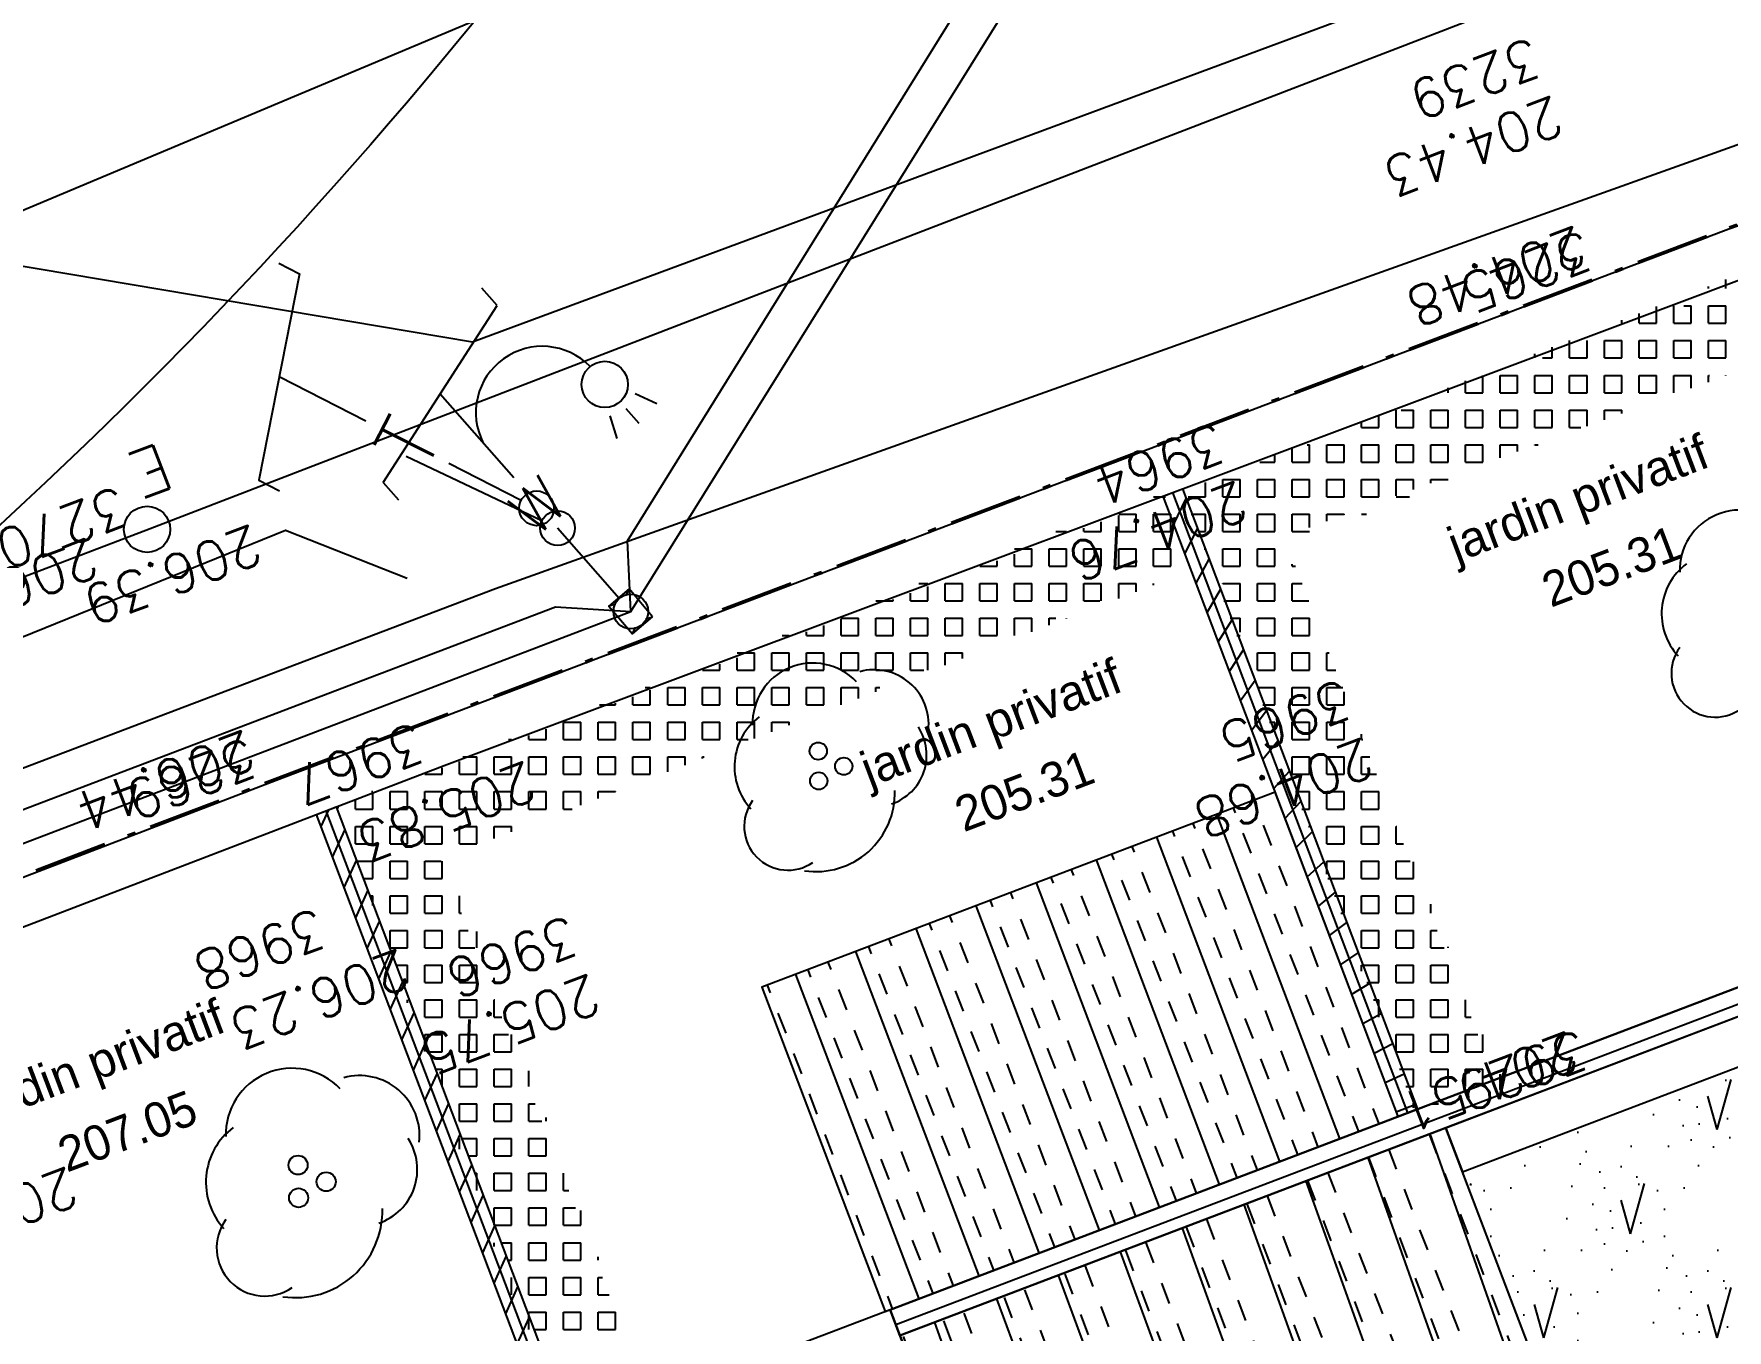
# Model space of a CAD drawing. Header units: centimetres. Extents: x 212517 to 243222, y -357108 to -330212.
# Drawn here: x 224412 to 225876, y -345101 to -343980 of the extents above; entities that cross this region are included whole.
import ezdxf
from ezdxf.enums import TextEntityAlignment as Align
from ezdxf.lldxf.tags import DXFTag

# ---------------------------------------------------------------- set-up
doc = ezdxf.new("R2010")
doc.units = ezdxf.units.CM
doc.linetypes.add('Style de ligne -15', pattern=[2.0832800000000002, 1.25, -0.41656, 0.1388600000000001, -0.2778600000000001])
doc.layers.get('0').update_dxf_attribs({"color": 252})
for name, color, linetype in [('0-EDL-Limite de propriété', 252, 'Continuous'), ('AEP_SSL', 252, 'Continuous'), ('CAB_SSL', 252, 'Continuous'), ('EDF_SSL', 252, 'Texte-Electricite'), ('Fond topo - CLO_MUR', 252, 'Continuous'), ('Fond topo - EAU', 252, 'Continuous'), ('Fond topo - EAU_TXT', 252, 'Continuous'), ('Fond topo - EDF', 252, 'Continuous'), ('Fond topo - PTT', 252, 'Continuous'), ('Fond topo - Z_500', 252, 'Continuous'), ('GAZ_SSL', 252, 'Texte-GAZ'), ('prlm-VRD', 2, 'Continuous'), ('SA - arbuste', 252, 'Continuous'), ('SA - bât A-B', 252, 'Continuous'), ('SA - béton balayé', 252, 'Continuous'), ('SA - clôture', 252, 'DIVISE2'), ('SA - couvre sol', 252, 'Continuous'), ('SA - haie séparative', 252, 'Continuous'), ('SA - limite revêtement', 252, 'Continuous'), ('SA - muret béton', 252, 'Continuous'), ('SA - platelage bois', 252, 'Continuous'), ('SA - végétation basse', 252, 'Continuous'), ('TELECOM_SSL', 252, 'Texte-Telecom')]:
    doc.layers.add(name, color=color, linetype=linetype)
for name, color, linetype, plot in [('Fond topo - N', 252, 'Continuous', False), ('Fond topo - NCACHE', 252, 'Continuous', False), ('Fond topo - ZCACHE', 252, 'Continuous', False)]:
    doc.layers.add(name, color=color, linetype=linetype, plot=plot)
doc.layers.add('Fond topo - P', color=252, linetype='Continuous', lineweight=50)
doc.layers.add('Fond topo - VOI', color=252, linetype='Continuous', lineweight=25)
doc.styles.add('Arial', font='arial.ttf')
doc.styles.add('Lignes', font='arial.ttf', dxfattribs={"height": 0.35})
doc.styles.add('LignesA', font='arial.ttf', dxfattribs={"height": 0.349999994})
doc.styles.add('SIMPLEX', font='simplex_.ttf', dxfattribs={"height": 1.25})
tags = doc.linetypes.add('DIVISE2', pattern=[15.874999761581421, 6.349999904632568, -3.174999952316284, 0, -3.174999952316284, 0, -3.174999952316284]).pattern_tags.tags
tags[14:15] = [DXFTag(74, 4), DXFTag(75, 0), DXFTag(340, '0'), DXFTag(46, 0.0), DXFTag(50, 0.0), DXFTag(44, 0.0), DXFTag(45, 0.0)]
tags[12:13] = [DXFTag(74, 4), DXFTag(75, 0), DXFTag(340, '0'), DXFTag(46, 0.0), DXFTag(50, 0.0), DXFTag(44, 0.0), DXFTag(45, 0.0)]
tags[10:11] = [DXFTag(74, 4), DXFTag(75, 0), DXFTag(340, '0'), DXFTag(46, 0.0), DXFTag(50, 0.0), DXFTag(44, 0.0), DXFTag(45, 0.0)]
tags[8:9] = [DXFTag(74, 4), DXFTag(75, 0), DXFTag(340, '0'), DXFTag(46, 0.0), DXFTag(50, 0.0), DXFTag(44, 0.0), DXFTag(45, 0.0)]
tags[6:7] = [DXFTag(74, 4), DXFTag(75, 0), DXFTag(340, '0'), DXFTag(46, 0.0), DXFTag(50, 0.0), DXFTag(44, 0.0), DXFTag(45, 0.0)]
tags[4:5] = [DXFTag(74, 4), DXFTag(75, 0), DXFTag(340, '0'), DXFTag(46, 0.0), DXFTag(50, 0.0), DXFTag(44, 0.0), DXFTag(45, 0.0)]
tags = doc.linetypes.add('Texte-BT', pattern='A,5,-0.25,["BT",Lignes,S=1,R=0,X=0,Y=-0.18],-1.25', length=6.5).pattern_tags.tags
tags[15:16] = [DXFTag(74, 4), DXFTag(75, 0), DXFTag(340, '0'), DXFTag(46, 0.0), DXFTag(50, 0.0), DXFTag(44, 0.0), DXFTag(45, 0.0)]
tags[4:5] = [DXFTag(74, 4), DXFTag(75, 0), DXFTag(340, '0'), DXFTag(46, 0.0), DXFTag(50, 0.0), DXFTag(44, 0.0), DXFTag(45, 0.0)]
tags = doc.linetypes.add('Texte-Electricite', pattern='A,5,-0.25,["ELEC",Lignes,S=1,R=0,X=0,Y=-0.18],-1.25', length=6.5).pattern_tags.tags
tags[15:16] = [DXFTag(74, 4), DXFTag(75, 0), DXFTag(340, '0'), DXFTag(46, 0.0), DXFTag(50, 0.0), DXFTag(44, 0.0), DXFTag(45, 0.0)]
tags[4:5] = [DXFTag(74, 4), DXFTag(75, 0), DXFTag(340, '0'), DXFTag(46, 0.0), DXFTag(50, 0.0), DXFTag(44, 0.0), DXFTag(45, 0.0)]
tags = doc.linetypes.add('Texte-GAZ', pattern='A,5,-0.25,["GAZ",Lignes,S=1,R=0,X=0,Y=-0.18],-1.25', length=6.5).pattern_tags.tags
tags[15:16] = [DXFTag(74, 4), DXFTag(75, 0), DXFTag(340, '0'), DXFTag(46, 0.0), DXFTag(50, 0.0), DXFTag(44, 0.0), DXFTag(45, 0.0)]
tags[4:5] = [DXFTag(74, 4), DXFTag(75, 0), DXFTag(340, '0'), DXFTag(46, 0.0), DXFTag(50, 0.0), DXFTag(44, 0.0), DXFTag(45, 0.0)]
tags = doc.linetypes.add('Texte-MT', pattern='A,5,-0.25,["MT",Lignes,S=1,R=0,X=0,Y=-0.18],-1.25', length=6.5).pattern_tags.tags
tags[15:16] = [DXFTag(74, 4), DXFTag(75, 0), DXFTag(340, '0'), DXFTag(46, 0.0), DXFTag(50, 0.0), DXFTag(44, 0.0), DXFTag(45, 0.0)]
tags[4:5] = [DXFTag(74, 4), DXFTag(75, 0), DXFTag(340, '0'), DXFTag(46, 0.0), DXFTag(50, 0.0), DXFTag(44, 0.0), DXFTag(45, 0.0)]
tags = doc.linetypes.add('Texte-Telecom', pattern='A,5,-0.25,["TEL",Lignes,S=1,R=0,X=0,Y=-0.18],-1.25', length=6.5).pattern_tags.tags
tags[15:16] = [DXFTag(74, 4), DXFTag(75, 0), DXFTag(340, '0'), DXFTag(46, 0.0), DXFTag(50, 0.0), DXFTag(44, 0.0), DXFTag(45, 0.0)]
tags[4:5] = [DXFTag(74, 4), DXFTag(75, 0), DXFTag(340, '0'), DXFTag(46, 0.0), DXFTag(50, 0.0), DXFTag(44, 0.0), DXFTag(45, 0.0)]
tags = doc.linetypes.add('Texte-TelecomA', pattern='A,5,-0.25,["TEL",LignesA,S=1,R=0,X=0,Y=-0.18],-1.25', length=6.5).pattern_tags.tags
tags[15:16] = [DXFTag(74, 4), DXFTag(75, 0), DXFTag(340, '0'), DXFTag(46, 0.0), DXFTag(50, 0.0), DXFTag(44, 0.0), DXFTag(45, 0.0)]
tags[4:5] = [DXFTag(74, 4), DXFTag(75, 0), DXFTag(340, '0'), DXFTag(46, 0.0), DXFTag(50, 0.0), DXFTag(44, 0.0), DXFTag(45, 0.0)]
pattern_1 = [(216.5063332809896, (-277130161.1279894, -473864756.7787022), (14.87279096815364, -20.09477765036497), [])]
pattern_2 = [(280.4264001144857, (-277130161.1279894, -473864756.7787022), (55.32121061969438, 10.17969329456503), []), (280.4264001144857, (-277130142.6875859, -473864753.3854711), (55.32121061969438, 10.17969329456503), [18.75, -18.75]), (280.4264001144857, (-277130124.2471823, -473864749.99224), (55.32121061969438, 10.17969329456503), [18.75, -18.75])]
pattern_3 = [(349.2763985886067, (-277130152.3634321, -473864750.8052154), (32.26715867605478, 9.155903067109474), [15.0000006, -15.0000006]), (79.27639858860677, (-277130152.3634321, -473864750.8052154), (-9.155903067109474, 32.26715867605478), [15.0000006, -15.0000006])]

# ---------------------------------------------------------------- blocks, each defined once
blk = doc.blocks.new('Groupe-93-1')
at = {"linetype": 'Style de ligne -15', "lineweight": 50, "ltscale": 50.8, "flags": 128}
blk.add_lwpolyline([(4010.377704961063, -47960.29143869193), (3755.414382130862, -44721.11884032996), (3755.414382130862, -44721.11884032996), (3756.773282105685, -44329.8018404177), (3880.931782061816, -43949.69744035514), (4137.430382163288, -43638.17594043525), (4471.636282140971, -43429.8099404505), (5106.567282135249, -43185.50304033072), (8279.371082122088, -41974.78904029639), (10046.22478211618, -41302.20724031241), (11818.78798213697, -40629.65554029257), (12515.6316242764, -40375.71221544059), (12470.15578206277, -38996.33853999885), (12380.37218211389, -38397.83494045051), (12782.36019976831, -38155.13044368537), (12782.36019976831, -38155.13044368537), (13203.15428753591, -37842.1723362139), (13013.29358206487, -37595.42764035972), (14081.43508215642, -36782.12464029105), (14501.13751466966, -36460.24630443366), (14495.16808214879, -36452.5175403765), (14834.32158213353, -36191.17934028419), (14839.99478233552, -36198.52456561835), (16130.40128212667, -35209.80024024756), (16136.50761571622, -35217.71937476905), (16472.44228208757, -34959.21094037803), (16671.78109403348, -34801.06746370108), (17355.87005024648, -34273.57605973991), (18231.377594311, -34360.18562337668), (19438.43093314862, -35798.34990131171), (19890.16948211885, -36316.51764032157), (20056.14294272161, -36374.42675067695), (20713.36528325772, -37417.69704200538), (20981.1790333817, -37823.86228057654), (21144.10848065114, -38091.41473781379), (21380.93455877995, -38501.10641652854), (21515.93978133893, -38776.86723872931), (21676.35969768262, -39172.45101110252), (21888.30210343099, -39776.94537421973), (22130.35028215146, -40561.43324023993), (22375.4996798346, -41423.39243203909), (22608.21988213754, -42207.67824041159)], dxfattribs=at)
blk = doc.blocks.new('EAU03')
at = {"ltscale": 2}
blk.add_circle((0, 0), 0.2, dxfattribs=at)
blk = doc.blocks.new('EAU99')
at = {"style": 'SIMPLEX'}
blk.add_text('E', height=0.4, dxfattribs=at).set_placement((0, 0), align=Align.MIDDLE_CENTER)
blk = doc.blocks.new('EDF11')
at = {"ltscale": 2}
for p, q in [((-0.5, 0.5), (-0.426635, 0.255449)), ((0.4266350000000001, 0.255449), (0.5, 0.5))]:
    blk.add_line(p, q, dxfattribs=at)
at = {"ltscale": 2, "flags": 128}
blk.add_lwpolyline([(-0.5, -0.5), (0.5, -0.5), (0.5, 0.5), (-0.5, 0.5)], close=True, dxfattribs=at)
for points in [[(-0.426635, -0.255449), (-0.5, -0.5)], [(0.5, -0.5), (0.4266350000000001, -0.255449)]]:
    blk.add_lwpolyline(points, dxfattribs=at)
blk = doc.blocks.new('EDF02')
at = {"ltscale": 2}
for p, q in [((0.875, 2.75), (0.875, 2.95)), ((-0.875, 2.25), (0.875, 2.75)), ((0, 1.535431), (0, 2.5)), ((-0.875, 2.25), (-0.875, 2.05)), ((0.978086, 1.392164), (0.895804, 1.204402)), ((1.125, 1.349688), (1.125, 1.178214)), ((1.271914, 1.392164), (1.354196, 1.204402)), ((0, 0.15), (0, 0.9586370000000001))]:
    blk.add_line(p, q, dxfattribs=at)
for centre, radius in [((1.125, 1.625), 0.2), ((0, 0), 0.15)]:
    blk.add_circle(centre, radius, dxfattribs=at)
blk.add_arc((0.557686, 1.79611), 0.574625, 2.870977029506814, 166.0535219962534, dxfattribs=at)
at = {"style": 'SIMPLEX'}
blk.add_text('W', height=0.4, dxfattribs=at).set_placement((0, 1.217323), align=Align.MIDDLE_CENTER)
blk = doc.blocks.new('PTOPO')
at = {"layer": 'Fond topo - NCACHE', "style": 'SIMPLEX'}
blk.add_attdef('MAT', text='', height=0.34, dxfattribs=at).set_placement((0.09999999986030161, -0.09999999962747097), align=Align.TOP_LEFT)
at = {"layer": 'Fond topo - ZCACHE', "style": 'SIMPLEX'}
blk.add_attdef('ALT', (0.09999999986030161, 0.09999999962747097), '', height=0.34, dxfattribs=at)
blk = doc.blocks.new('PTT01')
at = {"ltscale": 2}
for p, q in [((0, 1.65831), (0, 2.5)), ((0, 0.15), (0, 0.853597))]:
    blk.add_line(p, q, dxfattribs=at)
at = {"ltscale": 2, "flags": 128}
blk.add_lwpolyline([(0.875, 2.95), (0.875, 2.75), (-0.875, 2.25), (-0.875, 2.05)], dxfattribs=at)
at = {"ltscale": 2}
blk.add_circle((0, 0), 0.15, dxfattribs=at)
at = {"style": 'SIMPLEX'}
blk.add_text('T', height=0.5, dxfattribs=at).set_placement((0.00122, 1.249833), align=Align.MIDDLE_CENTER)
blk = doc.blocks.new('PTT13')
at = {"ltscale": 2, "flags": 128}
blk.add_lwpolyline([(0, 0.15), (0, 1.45)], dxfattribs=at)
at = {"ltscale": 2}
blk.add_circle((0, 0), 0.15, dxfattribs=at)
blk = doc.blocks.new('A$C1F970F0F')
at = {"layer": 'SA - bât A-B'}
h = blk.add_hatch(dxfattribs=at)
h.set_pattern_fill('_USER', color=256, scale=25, angle=-143.4936667190104, style=0, pattern_type=0)
h.set_pattern_definition(pattern_1)
h.paths.add_polyline_path([(-2262.227153823379, 6186.304404068795), (-2244.599041303432, 6189.353687182052), (-2144.716659158222, 5624.584236291379), (-2162.437450889343, 5621.42624650557)])
h = blk.add_hatch(dxfattribs=at)
h.set_pattern_fill('_USER', color=256, scale=25, angle=-143.4936667190104, style=0, pattern_type=0)
h.set_pattern_definition(pattern_1)
h.paths.add_polyline_path([(-3032.812801826266, 6052.072284277944), (-3014.971640419207, 6055.302257505834), (-2914.587628027269, 5487.388523602552), (-2932.31287342904, 5484.255525337299)])
at = {"layer": 'SA - béton balayé'}
h = blk.add_hatch(dxfattribs=at)
h.set_pattern_fill('BETON_BALAYE', color=256, scale=49.99999999999999, angle=-10.72360141139323, style=0, pattern_type=2)
h.set_pattern_definition([(349.2763985886067, (-277130161.1279894, -473864756.7787022), (117.3825536141096, 28.65896207176165), [749.9999999999999, -99.99999999999999, 250, -49.99999999999999]), (349.2763985886067, (-277130091.1375459, -473864744.5890418), (-36.75306622226226, 74.64222748057564), [150, -16.5, 299.9999999999999, -37.49999999999999]), (349.2763985886067, (-277130128.6565508, -473864719.6726964), (261.6928111209335, -15.46358973923611), [399.9999999999999, -69.99999999999999, 200, -49.99999999999999])])
edge = h.paths.add_edge_path()
edge.add_line((-3029.358420432381, 2725.663300409979), (-3176.503412120477, 2699.68824411886))
edge.add_line((-3176.503412120477, 2699.68824411886), (-3197.938926788104, 2817.762816654752))
edge.add_line((-3197.938926788104, 2817.762816654752), (-2585.414526747907, 2927.205998263748))
edge.add_line((-2585.414526747906, 2927.205998263748), (-2578.826355698741, 2888.03185968563))
edge.add_line((-2578.826355698741, 2888.03185968563), (-1904.134724859205, 2936.930201529326))
edge.add_line((-1904.134724859205, 2936.930201529326), (-556.7846852388789, 3176.476094804919))
edge.add_arc((-574.2892230096678, 3274.932131851878), 100.0000003678063, 280.0812987824421, 378.0302388281741)
edge.add_arc((1605.009413828708, 4000.887508871435), 2197.033974330638, 193.9407361550014, 198.4415558139132, ccw=False)
edge.add_line((-527.3118890800722, 3471.582166447442), (-688.4548001430187, 4457.417421807394))
edge.add_arc((-1789.293175567613, 4303.567778650573), 1111.537152553589, 7.955943186170549, 45.96465422619263)
edge.add_arc((19.33927830369248, 6251.945001042874), 1547.302139566071, 192.879059078743, 227.9674271135737, ccw=False)
edge.add_line((-1489.03695480859, 5907.060889278498), (-1560.044395075191, 6307.792480241876))
edge.add_line((-1560.044395075191, 6307.792480241875), (-1284.318385454477, 6356.528171834126))
edge.add_line((-1284.318385454477, 6356.528171834125), (-1215.319194815332, 5966.159823136683))
edge.add_arc((19.3392790080029, 6251.94500138343), 1267.302140410601, 193.0326782619799, 228.1653141634967)
edge.add_arc((-1789.293174348239, 4303.567779083163), 1391.537151259583, 7.955943178051314, 46.18746477798038, ccw=False)
edge.add_line((-411.1498586048565, 4496.172671736105), (-275.2797675438888, 3639.964293068523))
edge.add_arc((3153.449018752114, 4499.098145884332), 3534.726590138055, 194.066934089328, 205.9179933813439)
edge.add_arc((1360.60453142281, 3627.843744498979), 1541.393806160593, 205.917993299705, 223.4935397732298)
edge.add_arc((5328.644473156121, 7392.522830198402), 7011.142392459067, 223.4935397712739, 227.6166324867172)
edge.add_line((602.5175779411827, 2213.735113210599), (898.3231051051232, 2004.633868360899))
edge.add_line((898.3231051051231, 2004.633868360899), (847.6940603821262, 1728.843869632567))
edge.add_arc((1998.283496401869, 4025.384621252822), 2568.648569604794, 204.8031901930446, 243.3886814322684, ccw=False)
edge.add_arc((-512.7503180231788, 2859.286821588871), 199.9999996293523, 26.27723080957601, 100.08129874951)
edge.add_line((-547.7593932520969, 3056.198894580915), (-1889.254979973833, 2817.69386697183))
edge.add_line((-1889.254979973833, 2817.69386697183), (-1913.538162964921, 2815.933940840666))
edge.add_line((-1913.538162964921, 2815.933940840666), (-2036.659527240996, 1231.702232686619))
edge.add_line((-2036.659527240996, 1231.702232686619), (-2036.482519291774, 133.7400379066587))
edge.add_arc((-1936.482520511362, 133.7561594007732), 100.0000000799253, 180.0092369357546, 270.0092369145096)
edge.add_line((-1936.466399054336, 33.7561606747783), (-1436.448871649034, 33.83677102289278))
edge.add_line((-1436.448871649034, 33.83677102289275), (-1436.428442326689, -86.1632271734652))
edge.add_line((-1436.42844232669, -86.1632271734652), (-1936.447053287466, -86.24383772407744))
edge.add_arc((-1936.482520706155, 133.7561592480878), 219.9999998311147, 180.0092368832574, 270.00923697005237, ccw=False)
edge.add_line((-2156.482517686297, 133.7206921626651), (-2156.660235340263, 1236.084975973609))
edge.add_line((-2156.660235340263, 1236.084975973609), (-2034.581792946551, 2807.161291871891))
edge.add_line((-2034.581792946552, 2807.16129187189), (-3029.358420432381, 2725.663300409979))
at = {"layer": 'SA - couvre sol'}
h = blk.add_hatch(dxfattribs=at)
h.set_pattern_fill('PELOUSE6', color=256, scale=20.0000003, angle=-10.72360141139323, style=0, pattern_type=2)
h.set_pattern_definition([(349.2763985886067, (-277130161.1279894, -473864756.7787022), (22.32856350872324, 117.9043497231417), [37.5000005625, -202.5000030375]), (79.27639858860677, (-277130147.3110734, -473864759.3953308), (-235.8086994462835, 44.65712701744649), [15.000000225, -105.000001575]), (79.27639858860677, (-277130138.0997961, -473864761.1397498), (-235.8086994462835, 44.65712701744649), [15.000000225, -105.000001575]), (79.27639858860677, (-277130142.7054347, -473864760.2675403), (-235.8086994462835, 44.65712701744649), [18.75000028125, -101.25000151875]), (112.9664661186067, (-277130151.916716, -473864758.5231205), (-191.1515722884832, 280.4658259369293), [12.00000018, -420.7461593111922]), (45.58633105860677, (-277130133.4941673, -473864762.0119574), (22.32856353476547, 117.9043498154048), [12.00000018, -420.7461593111923]), (45.58633105860677, (-277130124.2828801, -473864763.7563783), (22.32856353476547, 117.9043498154048), [26.00000039, -406.6661590999923]), (112.9664661186067, (-277130161.1279894, -473864756.7787022), (-191.1515722884832, 280.4658259369293), [26.00000039, -406.6661590999922]), (349.2763985886067, (-277130073.3609553, -473864750.4999832), (22.32856350872324, 117.9043497231417), [44.42455106636825, -195.5754525336318]), (349.2763985886067, (-277130085.1249766, -473864728.4255323), (22.32856350872324, 117.9043497231417), [82.81008944215131, -56.09585564143782, 43.07431864611476, -58.01973967029608]), (349.2763985886067, (-277130096.7337571, -473864706.3804808), (22.32856350872324, 117.9043497231417), [119.4799495921992, -46.28746189431191, 29.47870124218051, -44.75389087130835]), (349.2763985886067, (-277130108.4191755, -473864684.3209158), (22.32856350872324, 117.9043497231417), [100.4611429069171, -139.5388606930829]), (349.2763985886067, (-277130104.5097786, -473864665.2146754), (22.32856350872324, 117.9043497231417), [65.56973938354608, -174.4302642164539])])
edge = h.paths.add_edge_path()
edge.add_line((-1632.742975582498, 6295.544812236144), (-1560.044395075191, 6307.792480241875))
edge.add_line((-1560.044395075191, 6307.792480241875), (-1489.03695480859, 5907.060889278497))
edge.add_arc((19.33927858444463, 6251.945001274068), 1547.302139910603, 192.8790590847714, 227.9674271115839)
edge.add_arc((-1789.293174050157, 4303.567779405864), 1111.537150936208, 7.955943158439197, 45.96465425536343, ccw=False)
edge.add_line((-688.4548001430188, 4457.417421807394), (-527.3118889386417, 3471.58216556757))
edge.add_arc((1605.009461608266, 4000.887523045971), 2197.034024191142, 193.9407362367347, 198.4415558475564)
edge.add_arc((-574.2892230041205, 3274.93213175604), 100.0000002636742, -79.91870121107519, 18.030237186463182, ccw=False)
edge.add_line((-556.7846852388786, 3176.476094804919), (-1904.134724859205, 2936.930201529326))
edge.add_line((-1904.134724859205, 2936.930201529326), (-2578.826355698741, 2888.03185968563))
edge.add_line((-2578.826355698741, 2888.03185968563), (-2585.414526747907, 2927.205998263748))
edge.add_line((-2585.414526747906, 2927.205998263748), (-2211.215455834145, 2993.726689657081))
edge.add_line((-2211.215455834145, 2993.726689657081), (-2206.564282920079, 2967.62709109135))
edge.add_line((-2206.564282920079, 2967.62709109135), (-1076.313708471887, 3169.047462598764))
edge.add_line((-1076.313708471887, 3169.047462598764), (-1533.723094155923, 5733.468543553034))
edge.add_line((-1533.723094155923, 5733.468543553034), (-1632.742975582498, 6295.544812236144))
at = {"layer": 'SA - haie séparative'}
h = blk.add_hatch(dxfattribs=at)
h.set_pattern_fill('PAVES_EVERGREEN1', color=256, scale=30.0000012, angle=-10.72360141139323, style=0, pattern_type=2)
h.set_pattern_definition(pattern_3)
h.paths.add_polyline_path([(-1619.973523712326, 5718.098028927243), (-1551.059263427424, 5730.379100067538), (-1650.376307402157, 6292.52478415871), (-2244.599041303432, 6189.353687182052), (-2143.976201212991, 5624.716570198178), (-2079.255884489773, 5636.249909301485), (-2163.186105437295, 6130.963281003721), (-1705.455054970488, 6210.436199071914)])
h = blk.add_hatch(dxfattribs=at)
h.set_pattern_fill('PAVES_EVERGREEN1', color=256, scale=30.0000012, angle=-10.72360141139323, style=0, pattern_type=2)
h.set_pattern_definition(pattern_3)
h.paths.add_polyline_path([(-2933.536088477076, 5996.745618392967), (-2250.080451434038, 6117.54573802541), (-2262.227153823379, 6186.304404068795), (-3014.971640419207, 6055.302257505834), (-2913.790116030347, 5487.530646626008), (-2844.975265727826, 5499.794013222509)])
at = {"layer": 'SA - platelage bois'}
h = blk.add_hatch(dxfattribs=at)
h.set_pattern_fill('PASSERELLE', color=256, scale=150, angle=-79.57359988551433, style=0, pattern_type=2)
h.set_pattern_definition(pattern_2)
h.paths.add_polyline_path([(-2682.259015917702, 5833.516412470874), (-2629.626057688917, 5538.170995728142), (-2162.437450889343, 5621.42624650557), (-2214.626534444329, 5916.852252452367)])
h = blk.add_hatch(dxfattribs=at)
h.set_pattern_fill('PASSERELLE', color=256, scale=150, angle=-79.57359988551433, style=0, pattern_type=2)
h.set_pattern_definition(pattern_2)
h.paths.add_polyline_path([(-2620.97345956973, 5515.335935919651), (-2502.81170611555, 4852.282894687006), (-2443.742160207151, 4862.808517934202), (-2447.689753756186, 4884.960050094878), (-2009.592002227209, 4963.032836514003), (-2123.806348249311, 5603.935390036188)])
at = {"layer": 'SA - végétation basse'}
h = blk.add_hatch(dxfattribs=at)
h.set_pattern_fill('PELOUSE3', color=256, scale=30.0000012, angle=-10.72360141139323, style=0, pattern_type=2)
h.set_pattern_definition([(63.75228758860676, (-277130161.1279894, -473864756.7787022), (-23.45095126548362, 279.2401461521268), [45.00000179999999, -235.223134908925]), (63.75228758860676, (-277130070.6913459, -473864682.3057902), (-23.45095126548362, 279.2401461521268), [45.00000179999999, -235.223134908925]), (63.75228758860676, (-277129980.2547024, -473864607.8328782), (-23.45095126548362, 279.2401461521268), [45.00000179999999, -235.223134908925]), (94.80050958860676, (-277130161.1279894, -473864756.7787022), (-147.3804408980185, 27.9107051026506), [30.00000119999999, -250.223135508925]), (94.80050958860676, (-277130070.6913459, -473864682.3057902), (-147.3804408980185, 27.9107051026506), [30.00000119999999, -250.223135508925]), (94.80050958860676, (-277129980.2547024, -473864607.8328782), (-147.3804408980185, 27.9107051026506), [30.00000119999999, -250.223135508925]), (349.2763985886067, (-277130150.4254121, -473864748.9555228), (90.43664346942202, 74.47291196122701), [0, -150.000006]), (349.2763985886067, (-277130128.2907439, -473864741.178331), (90.43664346942202, 74.47291196122701), [0, -150.000006]), (349.2763985886067, (-277130131.1123402, -473864724.186572), (90.43664346942202, 74.47291196122701), [0, -150.000006]), (349.2763985886067, (-277130107.9907268, -473864726.3211191), (90.43664346942202, 74.47291196122701), [0, -150.000006]), (349.2763985886067, (-277130114.7958684, -473864688.3802859), (90.43664346942202, 74.47291196122701), [0, -150.000006]), (349.2763985886067, (-277130145.871033, -473864715.8131706), (90.43664346942202, 74.47291196122701), [0, -150.000006]), (349.2763985886067, (-277130146.4181992, -473864709.3189448), (90.43664346942202, 74.47291196122701), [0, -150.000006]), (349.2763985886067, (-277130146.4030777, -473864682.394556), (90.43664346942202, 74.47291196122701), [0, -150.000006]), (349.2763985886067, (-277130175.4900693, -473864748.6971968), (90.43664346942202, 74.47291196122701), [0, -150.000006]), (349.2763985886067, (-277130174.2875769, -473864733.9636422), (90.43664346942202, 74.47291196122701), [0, -150.000006]), (349.2763985886067, (-277130189.2665902, -473864747.5843463), (90.43664346942202, 74.47291196122701), [0, -150.000006]), (349.2763985886067, (-277130188.2321773, -473864725.3383205), (90.43664346942202, 74.47291196122701), [0, -150.000006]), (349.2763985886067, (-277130175.8128164, -473864713.4801186), (90.43664346942202, 74.47291196122701), [0, -150.000006]), (349.2763985886067, (-277130177.2053921, -473864699.0031776), (90.43664346942202, 74.47291196122701), [0, -150.000006]), (349.2763985886067, (-277130185.5838336, -473864679.4629427), (90.43664346942202, 74.47291196122701), [0, -150.000006]), (349.2763985886067, (-277130158.2804474, -473864698.11404), (90.43664346942202, 74.47291196122701), [0, -150.000006]), (349.2763985886067, (-277130203.1613337, -473864706.8047658), (90.43664346942202, 74.47291196122701), [0, -150.000006]), (349.2763985886067, (-277130212.652973, -473864733.433686), (90.43664346942202, 74.47291196122701), [0, -150.000006]), (349.2763985886067, (-277130184.8232839, -473864761.1398489), (90.43664346942202, 74.47291196122701), [0, -150.000006]), (349.2763985886067, (-277130166.9053067, -473864770.5176433), (90.43664346942202, 74.47291196122701), [0, -150.000006]), (349.2763985886067, (-277130182.8034158, -473864783.9612368), (90.43664346942202, 74.47291196122701), [0, -150.000006]), (349.2763985886067, (-277130135.5774301, -473864791.408701), (90.43664346942202, 74.47291196122701), [0, -150.000006]), (349.2763985886067, (-277130151.59432, -473864765.1885123), (90.43664346942202, 74.47291196122701), [0, -150.000006]), (349.2763985886067, (-277130132.6665843, -473864764.2846365), (90.43664346942202, 74.47291196122701), [0, -150.000006])])
h.paths.add_polyline_path([(-1893.276800445001, 4312.839610432731), (-1362.164649133924, 4407.488362615771), (-1585.159879443624, 5658.804133718273), (-2115.745252433012, 5564.249257842735)])
at = {"layer": 'AEP_SSL', "elevation": 9.999999999999998e-08, "flags": 128}
blk.add_lwpolyline([(-10084.93277844263, 5093.930148438846), (-9750.791620834418, 5135.5756579271), (-3128.109925920724, 6321.886190847606), (-538.2744943762264, 6794.667455972196), (-236.899884080834, 9072.411970745992), (154.0690051004237, 9291.318023383576), (2068.234834202161, 10286.47979625637), (4929.096988442494, 11795.62350952535), (5831.943443331371, 12343.47571871864), (5644.547691266249, 12887.93525940639), (4850.760829103805, 13701.34358382695)], dxfattribs=at)
at = {"layer": 'CAB_SSL', "elevation": 9.999999999999998e-08, "flags": 128}
blk.add_lwpolyline([(-10812.15457855182, 5600.426800125627), (-8720.280241838846, 5090.654580446419), (-5742.369525281366, 5634.629537405877), (-2733.176347276875, 6173.938624268192), (-522.7757441125186, 8575.296708000737)], dxfattribs=at)
at = {"layer": 'EDF_SSL', "linetype": 'Texte-BT', "elevation": 9.999999999999998e-08, "flags": 128}
blk.add_lwpolyline([(-10355.65903211059, 43.80952892260893), (-10201.4030772041, 1251.685514822027), (-8720.280241838846, 5090.654580446419), (-8647.88838211094, 5140.669551381001), (-5813.541010319846, 5655.541528388557), (-5754.775129047494, 5632.363405789478), (-5714.151306698284, 5669.525972244278), (-2796.400100172239, 6190.043639552574), (-2733.176347276875, 6173.938624268192), (-2724.610103663505, 6234.621653891018), (-576.9868819294611, 8573.42365167172), (-522.7757441125186, 8575.296708000737), (1439.543237064798, 9649.961943709872), (1486.297190266059, 9780.607536286585), (3247.574149104787, 10693.56387743918), (3311.706751861017, 10686.95005152967), (3338.557006230488, 10734.01793882097), (5093.795445683761, 11622.80777854973), (5197.512327865115, 11601.77622754824)], dxfattribs=at)
at = {"layer": 'EDF_SSL', "linetype": 'Texte-MT', "elevation": 9.999999999999998e-08, "flags": 128}
blk.add_lwpolyline([(-10605.24755893916, -1087.243444949462), (-9871.024919901258, 5454.646601530631), (-9813.117681349795, 5614.486484857796), (-9256.616976485166, 5923.473242253717), (-8799.13613630993, 5646.609576042702), (-8267.576586649942, 5593.500203318741), (-5762.0770564726, 6081.872554389967), (-4183.597292868954, 6396.686264550111), (-3538.986020602817, 6692.687627343169), (-2824.138039855754, 6428.356494820026), (-615.9396546429546, 6802.884084155441), (-262.5046420332196, 8461.235250973023), (-193.4502564723132, 8712.902150223255), (139.2306060843939, 8893.662518143177), (555.9703724045021, 9251.5491897469), (1680.577767184984, 9828.549923444656)], dxfattribs=at)
at = {"layer": 'EDF_SSL', "linetype": 'Texte-MT', "flags": 128}
blk.add_lwpolyline([(-8369.911624552822, 5276.099588330418), (-5994.287512905468, 5699.674866922907), (-3013.422435617031, 6298.709752970984), (-2917.709661664371, 6238.158421745848)], dxfattribs=at)
at = {"layer": 'Fond topo - CLO_MUR', "ltscale": 2, "flags": 128}
blk.add_lwpolyline([(-3462.542645871017, 5974.273767689828), (-2916.536404471398, 6073.123024295499), (-2187.945600606779, 6199.153509733841), (-1340.114493704695, 6346.414657207387), (-608.1887868882077, 6466.260530935136), (-422.7938466876085, 6496.617189049265), (-400.113542786002, 6634.767847988616), (-444.4960558671141, 6647.754240875494), (-461.9684179298831, 6544.07450842962), (-462.9654933432187, 6538.157934671938), (-1194.89120025676, 6418.312061057358), (-1845.115370201808, 6303.349680269662), (-3061.641378804426, 6087.328892188127), (-4159.975300858594, 5888.705770611459)], dxfattribs=at)
at = {"layer": 'Fond topo - VOI', "ltscale": 2, "flags": 128}
blk.add_lwpolyline([(-1810.126125579658, 7806.729356369272), (-1818.437630922503, 7797.67231953392), (-2147.295724640985, 7358.689701952695, -0.09347702106782851), (-3270.33154037118, 6339.713540967097, -0.0221588329524114), (-3673.738564147064, 6116.107836508872, -0.01218349001893588), (-4159.975300858594, 5888.705770611459)], format="xyb", dxfattribs=at)
at = {"layer": 'GAZ_SSL', "linetype": 'Texte-GAZ', "elevation": 9.999999999999998e-08, "flags": 128}
blk.add_lwpolyline([(-10544.31541955609, 4849.463266287231), (-2844.361894995576, 6215.21841119217), (-619.059840477988, 6565.404650589751), (-558.7307695276991, 6580.824982418972), (-429.4804532838041, 7139.21704900553), (-208.0795472043819, 8868.909145672174), (360.6838398219811, 9157.908141542406), (425.0188701159018, 9327.634198507636), (4535.248673246207, 11485.07622468802), (4713.322312771974, 11477.46920417039), (5559.734467376861, 11914.17321717021), (6091.203610633145, 12178.61605624058), (6292.964946063797, 12126.43026770143), (6627.254129528154, 11179.86214373141), (7472.768662736402, 9124.4680223983), (7947.08689338462, 9062.48922912452), (8070.821797205262, 8793.497098507169), (8796.806101210752, 9110.108422938276), (9553.586430744355, 9252.290517349746)], dxfattribs=at)
at = {"layer": 'SA - arbuste'}
for centre in [(-2596.320885158495, 6025.143899928508), (-2600.664145096641, 5999.784130132337), (-2577.027908184055, 6008.169408071542)]:
    blk.add_circle(centre, 7.5, dxfattribs=at)
at = {"layer": 'SA - arbuste', "ltscale": 1.100000023841858}
for centre in [(-3104.905065473899, 5757.124004116244), (-3083.682790784406, 5738.452063003895), (-3109.682651360107, 5729.228257331793)]:
    blk.add_circle(centre, 8.249999999999998, dxfattribs=at)
at = {"layer": 'SA - arbuste', "ltscale": 0.800000011920929}
for centre, radius, start, end in [((-2596.460757048727, 6049.638307951955), 52.09335999999999, 32.90494436753904, 171.1222226947237), ((-2544.453220329672, 6038.923758430276), 47.1596, 342.9842594908044, 94.63470455183064), ((-1784.066879278756, 6030.471781403387), 52.09335999999999, 32.90494451793248, 171.1222226947237), ((-2616.957048077533, 6015.330456381609), 53.97568, 116.3248627154267, 211.8320558480262), ((-1804.563170307563, 5996.163929833041), 53.97568, 116.3248625983236, 211.8320556568809), ((-2548.619700679908, 6012.66997112402), 44.59584, 277.883133485357, 22.28760127864609), ((-2634.061155635512, 5966.097487820349), 37.90984, 133.2696683756754, 293.7521367712873), ((-2605.022148016871, 5990.333980626742), 68.40896, 251.0377365927819, 350.7437825594993), ((-1821.667277865541, 5946.930961271781), 37.90984, 133.2696688948049, 293.7521365895177), ((-3105.058924536031, 5784.067852919835), 57.302696, 32.90494446987595, 171.1222226947237), ((-3047.850634162193, 5772.281848468189), 51.87555999999999, 342.9842593830564, 94.63470455183064), ((-3127.604844708479, 5746.329216114866), 59.373248, 116.3248625983236, 211.8320556474566), ((-3052.433762562981, 5743.402682386853), 49.055424, 277.8831336929231, 22.28760147896251), ((-3146.419363003816, 5692.172950769818), 41.700824, 133.2696685099055, 293.7521368039007), ((-3114.476454601477, 5718.833092909587), 75.249856, 251.0377366534478, 350.7437826660631)]:
    blk.add_arc(centre, radius, start, end, dxfattribs=at)
at = {"layer": 'SA - bât A-B', "linetype": 'Continuous', "ltscale": 2.539999961853027, "elevation": 9.999999999999998e-08, "flags": 128}
for points in [[(-2379.561877123091, 4160.678618468924), (-1287.706386739186, 4355.256655555886), (-1533.3281392233, 5733.538927925641), (-2625.183746439677, 5538.961545481948)], [(-2625.18362971604, 5538.960890764502), (-1533.3281392233, 5733.538927925641), (-1528.420183853411, 5705.998419702933), (-1287.706386739186, 4355.256655555886), (-2379.561877231926, 4160.678618394747), (-2383.772544269017, 4184.306362056946), (-1315.544796799149, 4374.673732178404), (-1552.745712140069, 5705.703305953935), (-2621.004666534718, 5515.511050543934)], [(-1893.708275435095, 4312.762717788848), (-1886.60543287928, 4272.905816539507), (-1315.544796799149, 4374.673732178404), (-1552.745712214245, 5705.70330606277), (-2123.806348306158, 5603.93539023653), (-2116.703505744796, 5564.07848889135), (-1585.159879443624, 5658.804133718273), (-1362.164649133924, 4407.488362615771)], [(-2116.703505744796, 5564.07848889135), (-1585.159879443624, 5658.804133718273), (-1362.164649133924, 4407.488362615771), (-1893.708275435095, 4312.762717788848)], [(-2502.811520056128, 4852.281850058112), (-2005.644408603996, 4940.881304244494), (-2123.806348140475, 5603.935390110366), (-2620.97345956973, 5515.335935919651)]]:
    blk.add_lwpolyline(points, close=True, dxfattribs=at)
for points in [[(-2382.018099619796, 4174.461468807418), (-1303.945458858981, 4366.583283546556), (-1544.655263544094, 5717.302643829807), (-2622.727904196074, 5525.180829164846)], [(-4891.208220167493, 4341.854014492964), (-4550.158628513374, 2428.087821803657), (-3171.873868801296, 2673.710017606947), (-3404.319882600679, 3978.057930172946), (-2379.562068281582, 4160.679690604004), (-2625.183937557962, 5538.9626177042), (-5028.226891870663, 5110.720795591417), (-4919.630223348451, 4501.341285905692)]]:
    blk.add_lwpolyline(points, dxfattribs=at)
at = {"layer": 'SA - clôture', "ltscale": 0.1000000014901161, "elevation": 9.999999999999998e-08, "flags": 128}
for points in [[(-2153.577054963817, 5623.005241339725), (-2253.413097574844, 6187.829045627588)], [(-2923.400833397556, 5485.817938491842), (-3023.892221119963, 6053.687270843971)]]:
    blk.add_lwpolyline(points, dxfattribs=at)
at = {"layer": 'SA - limite revêtement', "elevation": 9.999999999999998e-08, "flags": 128}
blk.add_lwpolyline([(-2214.626534444329, 5916.852252452367), (-2682.259015917702, 5833.516412470874), (-2629.626057688917, 5538.170995728142)], dxfattribs=at)
at = {"layer": 'SA - muret béton', "ltscale": 2.539999961853027, "elevation": 9.999999999999998e-08, "flags": 128}
for points in [[(-2262.227153823379, 6186.304404068795), (-2244.599041303432, 6189.353687182052), (-2144.716659158222, 5624.584236291379), (-2162.437450889343, 5621.42624650557)], [(-3032.812801826266, 6052.072284277944), (-3014.971640419207, 6055.302257505834), (-2914.587628027269, 5487.388523602552), (-2932.31287342904, 5484.255525337299)]]:
    blk.add_lwpolyline(points, close=True, dxfattribs=at)
at = {"layer": 'SA - platelage bois', "elevation": 9.999999999999998e-08, "flags": 128}
for points in [[(-2682.259015917702, 5833.516412470874), (-2629.626057688917, 5538.170995728142), (-2162.437450889343, 5621.42624650557), (-2214.626534444329, 5916.852252452367)], [(-2620.97345956973, 5515.335935919651), (-2502.81170611555, 4852.282894687006), (-2443.742160207151, 4862.808517934202), (-2447.689753756186, 4884.960050094878), (-2009.592002227209, 4963.032836514003), (-2123.806348249311, 5603.935390036188)]]:
    blk.add_lwpolyline(points, close=True, dxfattribs=at)
at = {"layer": 'TELECOM_SSL', "linetype": 'Texte-TelecomA', "elevation": 9.999999999999998e-08, "flags": 128}
blk.add_lwpolyline([(-10749.2063741723, 5816.045000263086), (-5732.074706866975, 6068.891438771888), (-1122.78713045016, 7053.278689790898)], dxfattribs=at)
at = {"layer": 'Fond topo - EAU', "ltscale": 2, "xscale": 100, "yscale": 100, "zscale": 100, "rotation": 78.40252969303506}
blk.add_blockref('EAU03', (-3130.927400021604, 6321.566303889952), dxfattribs=at)
at = {"layer": 'Fond topo - EAU_TXT', "ltscale": 2, "xscale": 99.99999999999999, "yscale": 99.99999999999999, "zscale": 99.99999999999999, "rotation": 190.0656205306816}
blk.add_blockref('EAU99', (-3118.083149353601, 6370.793718455777), dxfattribs=at)
at = {"layer": 'Fond topo - EDF', "ltscale": 2}
for name, p, xscale, yscale, zscale, rotation in [('EDF02', (-2733.176347276875, 6173.938624268192), 99.99999999999999, 99.99999999999999, 99.99999999999999, 30.50040472951124), ('EDF11', (-2733.136925042702, 6173.968609976004), 31.4019035954745, 23, 99.99999999999997, 119.6148549347962)]:
    blk.add_blockref(name, p, dxfattribs=dict(at, xscale=xscale, yscale=yscale, zscale=zscale, rotation=rotation))
at = {"layer": 'Fond topo - P', "ltscale": 2}
ref = blk.add_blockref('PTOPO', (-1857.839993384506, 6475.545963975685), dxfattribs=dict(at, xscale=99.99999999999994, yscale=99.99999999999994, zscale=99.99999999999994, rotation=190.0656205306617))
ref.add_attrib('MAT', '3239', dxfattribs={"layer": 'Fond topo - N', "color": 0, "ltscale": 2, "height": 33.99999999999999, "rotation": 190.0656204987762, "style": 'SIMPLEX'}).set_placement((-1869.433835216406, 6483.644286726043), align=Align.TOP_LEFT)
ref.add_attrib('ALT', '204.43', (-1865.938316130533, 6463.952122166662), dxfattribs={"layer": 'Fond topo - Z_500', "color": 0, "ltscale": 2, "height": 33.99999999999999, "rotation": 190.0656204987762, "style": 'SIMPLEX'})
ref = blk.add_blockref('PTOPO', (-3267.61093329819, 6333.31059441493), dxfattribs=dict(at, xscale=99.99999999999994, yscale=99.99999999999994, zscale=99.99999999999994, rotation=190.0656205306617))
ref.add_attrib('MAT', '3272', dxfattribs={"layer": 'Fond topo - N', "color": 0, "ltscale": 2, "height": 33.99999999999999, "rotation": 190.0656204987762, "style": 'SIMPLEX'}).set_placement((-3279.20477513009, 6341.408917165289), align=Align.TOP_LEFT)
ref.add_attrib('ALT', '206.57', (-3181.614096467232, 6323.974683245935), dxfattribs={"layer": 'Fond topo - Z_500', "color": 0, "ltscale": 2, "height": 33.99999999999999, "rotation": 190.0656204987762, "style": 'SIMPLEX'})
ref = blk.add_blockref('PTOPO', (-3130.927400021604, 6321.566303889952), dxfattribs=dict(at, xscale=99.99999999999994, yscale=99.99999999999994, zscale=99.99999999999994, rotation=190.0656205306617))
ref.add_attrib('MAT', '3270', dxfattribs={"layer": 'Fond topo - N', "color": 0, "ltscale": 2, "height": 33.99999999999999, "rotation": 190.0656204987762, "style": 'SIMPLEX'}).set_placement((-3142.521241853503, 6329.66462664031), align=Align.TOP_LEFT)
ref.add_attrib('ALT', '206.39', (-3040.552339257577, 6309.056186079515), dxfattribs={"layer": 'Fond topo - Z_500', "color": 0, "ltscale": 2, "height": 33.99999999999999, "rotation": 190.0656204987762, "style": 'SIMPLEX'})
ref = blk.add_blockref('PTOPO', (-1845.115370201808, 6303.349680269662), dxfattribs=dict(at, xscale=99.99999999999994, yscale=99.99999999999994, zscale=99.99999999999994, rotation=190.0656205306617))
ref.add_attrib('MAT', '3265', dxfattribs={"layer": 'Fond topo - N', "color": 0, "ltscale": 2, "height": 33.99999999999999, "rotation": 190.0656204987762, "style": 'SIMPLEX'}).set_placement((-1856.709212068366, 6311.448002837009), align=Align.TOP_LEFT)
ref.add_attrib('ALT', '204.48', (-1867.385187519225, 6349.758389709496), dxfattribs={"layer": 'Fond topo - Z_500', "color": 0, "ltscale": 2, "height": 33.99999999999999, "rotation": 190.0656204987762, "style": 'SIMPLEX'})
ref = blk.add_blockref('PTOPO', (-2187.945600606779, 6199.153509733841), dxfattribs=dict(at, xscale=99.99999999999994, yscale=99.99999999999994, zscale=99.99999999999994, rotation=190.0656205306617))
ref.add_attrib('MAT', '3964', dxfattribs={"layer": 'Fond topo - N', "color": 0, "ltscale": 2, "height": 33.99999999999999, "rotation": 190.0656204987762, "style": 'SIMPLEX'}).set_placement((-2199.53944243868, 6207.2518324842), align=Align.TOP_LEFT)
ref.add_attrib('ALT', '204.76', (-2196.043923352806, 6187.559667924817), dxfattribs={"layer": 'Fond topo - Z_500', "color": 0, "ltscale": 2, "height": 33.99999999999999, "rotation": 190.0656204987762, "style": 'SIMPLEX'})
ref = blk.add_blockref('PTOPO', (-3061.641378804426, 6087.328892188127), dxfattribs=dict(at, xscale=99.99999999999994, yscale=99.99999999999994, zscale=99.99999999999994, rotation=190.0656205306617))
ref.add_attrib('MAT', '3269', dxfattribs={"layer": 'Fond topo - N', "color": 0, "ltscale": 2, "height": 33.99999999999999, "rotation": 190.0656204987762, "style": 'SIMPLEX'}).set_placement((-3073.23522061345, 6095.427214934154), align=Align.TOP_LEFT)
ref.add_attrib('ALT', '206.44', (-3079.396932238024, 6135.698458121167), dxfattribs={"layer": 'Fond topo - Z_500', "color": 0, "ltscale": 2, "height": 33.99999999999999, "rotation": 190.0656204987762, "style": 'SIMPLEX'})
ref = blk.add_blockref('PTOPO', (-2916.536404471398, 6073.123024295499), dxfattribs=dict(at, xscale=99.99999999999994, yscale=99.99999999999994, zscale=99.99999999999994, rotation=190.0656205306617))
ref.add_attrib('MAT', '3967', dxfattribs={"layer": 'Fond topo - N', "color": 0, "ltscale": 2, "height": 33.99999999999999, "rotation": 190.0656204987762, "style": 'SIMPLEX'}).set_placement((-2928.130246303298, 6081.221347045859), align=Align.TOP_LEFT)
ref.add_attrib('ALT', '205.83', (-2845.575466034319, 6063.908371074204), dxfattribs={"layer": 'Fond topo - Z_500', "color": 0, "ltscale": 2, "height": 33.99999999999999, "rotation": 190.0656204987762, "style": 'SIMPLEX'})
ref = blk.add_blockref('PTOPO', (-2122.276887128803, 5960.723964891266), dxfattribs=dict(at, xscale=99.99999999999994, yscale=99.99999999999994, zscale=99.99999999999994, rotation=190.0656205306617))
ref.add_attrib('MAT', '3965', dxfattribs={"layer": 'Fond topo - N', "color": 0, "ltscale": 2, "height": 33.99999999999999, "rotation": 190.0656204987762, "style": 'SIMPLEX'}).set_placement((-2133.870728937826, 5968.822287637293), align=Align.TOP_LEFT)
ref.add_attrib('ALT', '204.68', (-2130.375209851953, 5949.130123077911), dxfattribs={"layer": 'Fond topo - Z_500', "color": 0, "ltscale": 2, "height": 33.99999999999999, "rotation": 190.0656204987762, "style": 'SIMPLEX'})
ref = blk.add_blockref('PTOPO', (-3030.331724096481, 5931.304182918129), dxfattribs=dict(at, xscale=99.99999999999994, yscale=99.99999999999994, zscale=99.99999999999994, rotation=190.0656205306617))
ref.add_attrib('MAT', '3968', dxfattribs={"layer": 'Fond topo - N', "color": 0, "ltscale": 2, "height": 33.99999999999999, "rotation": 190.0656204987762, "style": 'SIMPLEX'}).set_placement((-3041.92556592838, 5939.402505668489), align=Align.TOP_LEFT)
ref.add_attrib('ALT', '206.23', (-2983.570674108415, 5925.011727671741), dxfattribs={"layer": 'Fond topo - Z_500', "color": 0, "ltscale": 2, "height": 33.99999999999999, "rotation": 190.0656204987762, "style": 'SIMPLEX'})
ref = blk.add_blockref('PTOPO', (-2817.211005307521, 5884.398674141345), dxfattribs=dict(at, xscale=99.99999999999994, yscale=99.99999999999994, zscale=99.99999999999994, rotation=190.0656205306617))
ref.add_attrib('MAT', '3966', dxfattribs={"layer": 'Fond topo - N', "color": 0, "ltscale": 2, "height": 33.99999999999999, "rotation": 190.0656204987762, "style": 'SIMPLEX'}).set_placement((-2828.80484713942, 5892.496996891704), align=Align.TOP_LEFT)
ref.add_attrib('ALT', '205.75', (-2825.309328030671, 5872.804832327989), dxfattribs={"layer": 'Fond topo - Z_500', "color": 0, "ltscale": 2, "height": 33.99999999999999, "rotation": 190.0656204987762, "style": 'SIMPLEX'})
ref = blk.add_blockref('PTOPO', (-3363.008723268712, 5812.228331622334), dxfattribs=dict(at, xscale=99.99999999999994, yscale=99.99999999999994, zscale=99.99999999999994, rotation=190.0656205306617))
ref.add_attrib('MAT', '3970', dxfattribs={"layer": 'Fond topo - N', "color": 0, "ltscale": 2, "height": 33.99999999999999, "rotation": 190.0656204987762, "style": 'SIMPLEX'}).set_placement((-3374.602565100612, 5820.326654372692), align=Align.TOP_LEFT)
ref.add_attrib('ALT', '206.41', (-3300.158601118638, 5793.017897827153), dxfattribs={"layer": 'Fond topo - Z_500', "color": 0, "ltscale": 2, "height": 33.99999999999999, "rotation": 190.0656204987762, "style": 'SIMPLEX'})
ref = blk.add_blockref('PTOPO', (-1977.405658665371, 5625.098595164397), dxfattribs=dict(at, xscale=99.99999999999994, yscale=99.99999999999994, zscale=99.99999999999994, rotation=190.0656205306617))
ref.add_attrib('MAT', '3929', dxfattribs={"layer": 'Fond topo - N', "color": 0, "ltscale": 2, "height": 33.99999999999999, "rotation": 190.0656204987762, "style": 'SIMPLEX'}).set_placement((-1988.999500474395, 5633.196917910424), align=Align.TOP_LEFT)
ref.add_attrib('ALT', '204.51', (-2003.503715298996, 5666.768226377277), dxfattribs={"layer": 'Fond topo - Z_500', "color": 0, "ltscale": 2, "height": 33.99999999999999, "rotation": 190.0656204987762, "style": 'SIMPLEX'})
at = {"layer": 'Fond topo - PTT', "ltscale": 2}
for name, p, xscale, yscale, zscale, rotation in [('PTT01', (-2796.491914550012, 6276.725346327054), 99.99999999999999, 99.99999999999999, 99.99999999999999, 52.24871588678288), ('PTT13', (-2781.83143616594, 6256.537240063451), 99.99999999999996, 99.99999999999996, 99.99999999999996, 53.99381227805705)]:
    blk.add_blockref(name, p, dxfattribs=dict(at, xscale=xscale, yscale=yscale, zscale=zscale, rotation=rotation))
at = {"layer": 'SA - bât A-B', "style": 'Arial'}
for s, rotation, width, p in [('jardin privatif', 10.02373026828249, 0.986012876033783, (-2023.8708716421, 6082.410359682657)), ('205.31', 10.06521972151299, 0.9545000195503235, (-1950.838805591538, 6028.984514642645)), ('jardin privatif', 10.02373026828249, 0.986012876033783, (-2558.796264944616, 5986.088110167765)), ('205.31', 10.06521972151299, 0.9545000195503235, (-2485.764198894054, 5932.662265127753)), ('jardin privatif', 10.02373026828249, 0.986012876033783, (-3375.614493603808, 5841.224400197656)), ('207.05', 10.06521972151299, 0.9545000195503235, (-3302.582427570575, 5787.798555066139))]:
    blk.add_text(s, height=30.3030599, rotation=rotation, dxfattribs=dict(at, width=width)).set_placement(p)

msp = doc.modelspace()

# ---------------------------------------------------------------- block references
at = {"layer": '0-EDL-Limite de propriété'}
msp.add_blockref('Groupe-93-1', (214574.704544979, -303323.1569814135), dxfattribs=at)
at = {"layer": 'prlm-VRD', "rotation": 10.72360141139323}
msp.add_blockref('A$C1F970F0F', (228762.2467792132, -350037.5300254133), dxfattribs=at)

doc.saveas('drawing.dxf')
